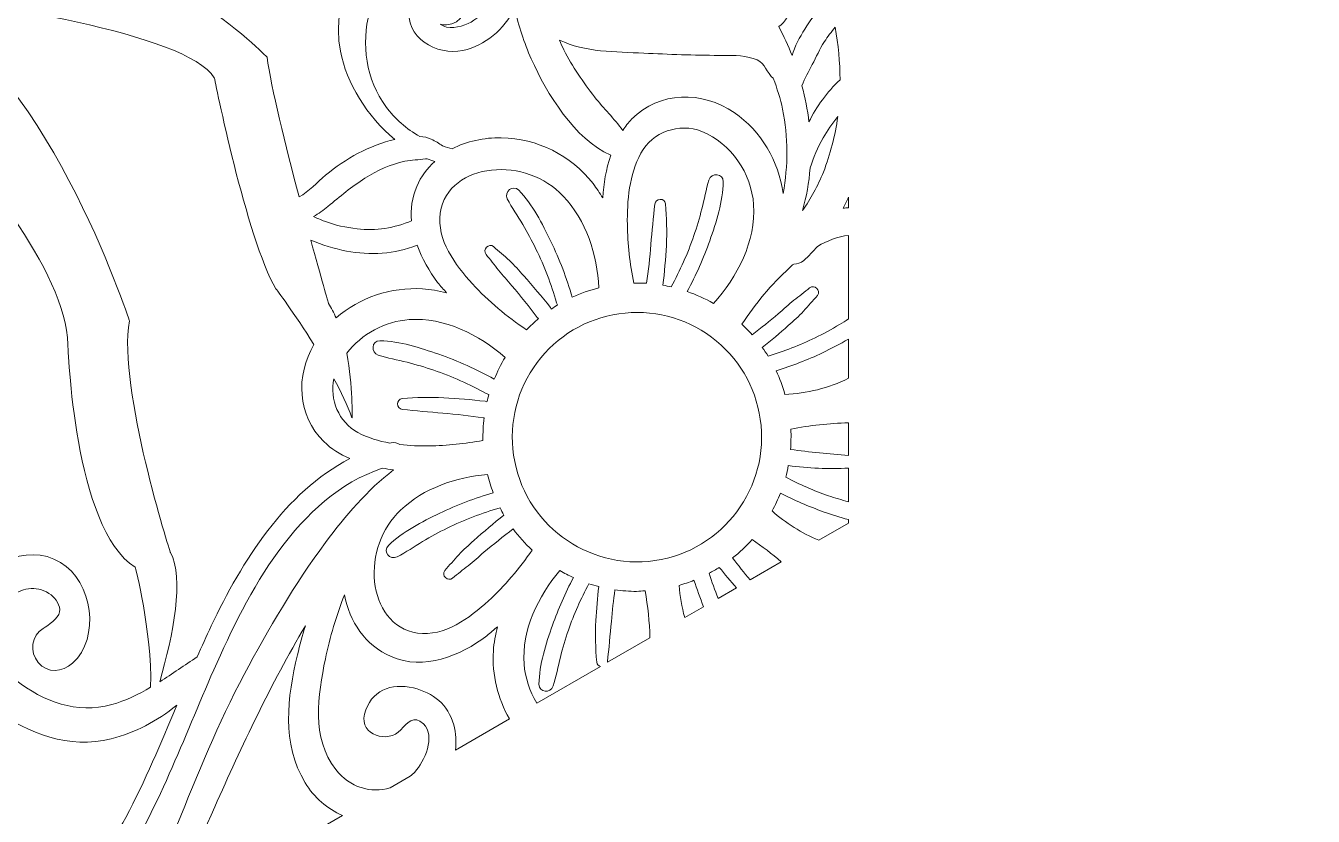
# Model space of a CAD drawing. Extents: x 7 to 992, y -718 to -282.
# Drawn here: x 172 to 256, y -463.7 to -412.1 of the extents above; entities that cross this region are included whole.
import ezdxf

# ---------------------------------------------------------------- set-up
doc = ezdxf.new("R2010")
doc.units = 0
doc.header["$MEASUREMENT"] = 0
doc.layers.add('Layer 1', color=7, linetype='Continuous')

msp = doc.modelspace()

# ---------------------------------------------------------------- linework, layer by layer
at = {"layer": 'Layer 1', "lineweight": 0}
for points, knots in [([(515.444, -282.485), (515.444, -282.485), (265.444, -282.485), (265.444, -282.485), (265.444, -282.485), (259.139, -282.485), (259.139, -282.485), (259.139, -282.485), (27.261, -282.485), (27.261, -282.485), (27.261, -282.485), (27.261, -282.863), (27.261, -282.863), (27.261, -282.863), (25.9, -282.863), (25.9, -282.863), (25.9, -282.863), (24.898, -282.863), (24.898, -282.863), (24.898, -282.863), (7.489, -306.853), (7.489, -306.853), (7.489, -306.853), (7.489, -496.33), (7.489, -496.33), (7.489, -496.33), (24.898, -524.256), (24.898, -524.256), (24.898, -524.256), (25.039, -524.256), (25.039, -524.256), (25.039, -524.256), (25.9, -525.977), (25.9, -525.977), (25.9, -525.977), (34.578, -543.332), (34.578, -543.332), (34.578, -543.332), (85.476, -645.118), (85.476, -645.118), (85.476, -645.118), (85.476, -693.393), (85.476, -693.393), (85.476, -693.602), (85.486, -693.809), (85.492, -694.016), (85.35, -694.597), (85.266, -695.2), (85.266, -695.825), (85.266, -695.825), (85.266, -710.022), (85.266, -710.022), (85.266, -714.223), (88.671, -717.628), (92.872, -717.628), (92.872, -717.628), (107.069, -717.628), (107.069, -717.628), (107.484, -717.628), (107.889, -717.586), (108.286, -717.521), (108.736, -717.547), (109.188, -717.561), (109.644, -717.561), (109.644, -717.561), (182.159, -717.561), (182.159, -717.561), (182.563, -717.561), (182.965, -717.551), (183.365, -717.531), (183.743, -717.589), (184.126, -717.628), (184.52, -717.628), (184.52, -717.628), (198.717, -717.628), (198.717, -717.628), (202.917, -717.628), (206.322, -714.223), (206.322, -710.022), (206.322, -710.022), (206.322, -695.825), (206.322, -695.825), (206.322, -695.534), (206.302, -695.248), (206.271, -694.965), (206.303, -694.465), (206.325, -693.962), (206.326, -693.453), (206.326, -693.453), (206.326, -645.118), (206.326, -645.118), (206.326, -645.118), (257.204, -543.332), (257.204, -543.332), (257.204, -543.332), (259.139, -539.46), (259.139, -539.46), (259.139, -539.46), (266.763, -524.209), (266.763, -524.209), (266.763, -524.209), (266.763, -645.118), (266.763, -645.118), (266.763, -645.118), (363.469, -645.118), (363.469, -645.118), (363.737, -645.117), (364.003, -645.104), (364.27, -645.096), (364.76, -645.195), (365.268, -645.248), (365.787, -645.248), (365.787, -645.248), (379.984, -645.248), (379.984, -645.248), (384.185, -645.248), (387.59, -641.843), (387.59, -637.643), (387.59, -637.643), (387.59, -623.445), (387.59, -623.445), (387.59, -623.12), (387.563, -622.802), (387.523, -622.487), (387.556, -621.959), (387.579, -621.428), (387.578, -620.891), (387.578, -620.891), (387.578, -584.634), (387.578, -584.634), (387.578, -584.634), (508.12, -524.362), (508.12, -524.362), (508.12, -524.362), (508.12, -717.561), (508.12, -717.561), (508.12, -717.561), (544.378, -717.561), (544.378, -717.561), (545.281, -717.563), (546.172, -717.512), (547.049, -717.417), (547.049, -717.417), (560.83, -717.417), (560.83, -717.417), (565.03, -717.417), (568.436, -714.012), (568.436, -709.811), (568.436, -709.811), (568.436, -696.131), (568.436, -696.131), (568.534, -695.251), (568.591, -694.358), (568.593, -693.453), (568.593, -693.453), (568.593, -645.118), (568.593, -645.118), (568.593, -645.118), (689.443, -645.118), (689.443, -645.118), (689.443, -645.118), (689.443, -693.393), (689.443, -693.393), (689.443, -693.594), (689.453, -693.791), (689.458, -693.99), (689.345, -694.514), (689.28, -695.056), (689.28, -695.614), (689.28, -695.614), (689.28, -709.811), (689.28, -709.811), (689.28, -714.012), (692.686, -717.417), (696.886, -717.417), (696.886, -717.417), (710.981, -717.417), (710.981, -717.417), (711.845, -717.511), (712.722, -717.561), (713.611, -717.561), (713.611, -717.561), (749.903, -717.561), (749.903, -717.561), (749.903, -717.561), (749.903, -524.209), (749.903, -524.209), (749.903, -524.209), (870.731, -584.622), (870.731, -584.622), (870.731, -584.622), (870.731, -620.95), (870.731, -620.95), (870.731, -621.353), (870.741, -621.753), (870.761, -622.151), (870.71, -622.506), (870.675, -622.865), (870.675, -623.233), (870.675, -623.233), (870.675, -637.431), (870.675, -637.431), (870.675, -641.632), (874.08, -645.036), (878.28, -645.036), (878.28, -645.036), (892.478, -645.036), (892.478, -645.036), (892.583, -645.036), (892.687, -645.025), (892.791, -645.02), (893.486, -645.081), (894.188, -645.118), (894.898, -645.118), (894.898, -645.118), (991.581, -645.118), (991.581, -645.118), (991.581, -645.118), (991.581, -282.485), (991.581, -282.485), (991.581, -282.485), (515.444, -282.485), (515.444, -282.485)], [0, 0, 0, 0, 1, 1, 1, 2, 2, 2, 3, 3, 3, 4, 4, 4, 5, 5, 5, 6, 6, 6, 7, 7, 7, 8, 8, 8, 9, 9, 9, 10, 10, 10, 11, 11, 11, 12, 12, 12, 13, 13, 13, 14, 14, 14, 15, 15, 15, 16, 16, 16, 17, 17, 17, 18, 18, 18, 19, 19, 19, 20, 20, 20, 21, 21, 21, 22, 22, 22, 23, 23, 23, 24, 24, 24, 25, 25, 25, 26, 26, 26, 27, 27, 27, 28, 28, 28, 29, 29, 29, 30, 30, 30, 31, 31, 31, 32, 32, 32, 33, 33, 33, 34, 34, 34, 35, 35, 35, 36, 36, 36, 37, 37, 37, 38, 38, 38, 39, 39, 39, 40, 40, 40, 41, 41, 41, 42, 42, 42, 43, 43, 43, 44, 44, 44, 45, 45, 45, 46, 46, 46, 47, 47, 47, 48, 48, 48, 49, 49, 49, 50, 50, 50, 51, 51, 51, 52, 52, 52, 53, 53, 53, 54, 54, 54, 55, 55, 55, 56, 56, 56, 57, 57, 57, 58, 58, 58, 59, 59, 59, 60, 60, 60, 61, 61, 61, 62, 62, 62, 63, 63, 63, 64, 64, 64, 65, 65, 65, 66, 66, 66, 67, 67, 67, 68, 68, 68, 69, 69, 69, 70, 70, 70, 71, 71, 71, 72, 72, 72, 73, 73, 73, 74, 74, 74, 74]), ([(181.568, -405.75), (185.562, -405.773), (190.974, -403.989), (192.043, -399.661), (197.436, -399.694), (202.093, -397.724), (206.196, -394.709), (205.62, -395.663), (205.114, -396.666), (204.693, -397.742), (203.736, -400.186), (203.235, -402.813), (203.216, -405.44), (203.131, -405.351), (203.054, -405.257), (202.96, -405.173), (201.344, -403.727), (199.175, -403.71), (197.294, -404.668), (194.077, -406.305), (191.816, -410.179), (192.52, -413.817), (192.916, -415.864), (194.257, -418.081), (196.068, -419.563), (194.42, -419.96), (192.855, -420.817), (191.553, -421.895), (190.998, -422.355), (190.474, -422.978), (189.821, -423.313), (188.928, -419.946), (188.003, -416.208), (187.73, -414.205), (187.73, -414.205), (180.51, -406.625), (167.824, -404.088), (168.002, -403.391), (168.143, -402.684), (168.246, -401.972), (172.185, -404.427), (176.99, -405.724), (181.568, -405.75)], [0, 0, 0, 0, 1, 1, 1, 2, 2, 2, 3, 3, 3, 4, 4, 4, 5, 5, 5, 6, 6, 6, 7, 7, 7, 8, 8, 8, 9, 9, 9, 10, 10, 10, 11, 11, 11, 12, 12, 12, 13, 13, 13, 14, 14, 14, 14]), ([(209.013, -422.452), (207.563, -420.599), (205.381, -419.498), (203.024, -419.461), (201.895, -419.444), (200.774, -419.682), (199.812, -420.187), (199.606, -420.124), (199.401, -420.056), (199.196, -419.992), (198.969, -419.823), (198.718, -419.68), (198.455, -419.549), (198.226, -419.435), (197.968, -419.391), (197.705, -419.372), (196.842, -418.888), (196.074, -418.222), (195.49, -417.427), (194.211, -415.688), (193.855, -413.33), (194.425, -411.258), (194.982, -409.232), (196.337, -407.379), (198.271, -406.486), (199.315, -406.003), (200.464, -405.893), (201.433, -406.592), (202.19, -407.139), (202.846, -408.203), (202.794, -409.159), (202.731, -410.349), (201.92, -411.505), (200.854, -412.009), (200.312, -412.266), (199.551, -412.41), (199.025, -412.053), (199.158, -412.085), (199.3, -412.104), (199.458, -412.095), (200.42, -412.037), (200.959, -411.017), (200.649, -410.146), (199.94, -408.158), (197.303, -409.304), (197.023, -410.935), (196.682, -412.916), (198.783, -414.128), (200.523, -413.762), (201.968, -413.457), (203.212, -412.367), (203.889, -411.048), (204.164, -412.16), (204.512, -413.254), (204.982, -414.309), (206.007, -416.602), (207.793, -419.526), (210.167, -420.601), (209.861, -421.508), (209.706, -422.474), (209.645, -423.384), (209.452, -423.062), (209.246, -422.749), (209.013, -422.452)], [0, 0, 0, 0, 1, 1, 1, 2, 2, 2, 3, 3, 3, 4, 4, 4, 5, 5, 5, 6, 6, 6, 7, 7, 7, 8, 8, 8, 9, 9, 9, 10, 10, 10, 11, 11, 11, 12, 12, 12, 13, 13, 13, 14, 14, 14, 15, 15, 15, 16, 16, 16, 17, 17, 17, 18, 18, 18, 19, 19, 19, 20, 20, 20, 21, 21, 21, 21]), ([(224.01, -410.797), (223.573, -411.288), (223.174, -411.807), (222.836, -412.372), (222.52, -412.898), (222.17, -413.495), (222.008, -414.092), (222.008, -414.092), (222.007, -414.099), (222.007, -414.099), (221.753, -413.456), (221.469, -412.821), (221.143, -412.203), (221.609, -411.913), (221.821, -411.294), (222.012, -410.81), (222.224, -410.27), (222.437, -409.73), (222.648, -409.19), (222.852, -408.673), (223.052, -408.156), (223.247, -407.638), (223.71, -408.531), (224.077, -409.458), (224.366, -410.409), (224.244, -410.536), (224.127, -410.667), (224.01, -410.797)], [0, 0, 0, 0, 1, 1, 1, 2, 2, 2, 3, 3, 3, 4, 4, 4, 5, 5, 5, 6, 6, 6, 7, 7, 7, 8, 8, 8, 9, 9, 9, 9]), ([(184.288, -415.543), (184.288, -415.543), (186.392, -426.062), (188.305, -429.313), (188.305, -429.313), (189.515, -430.909), (190.796, -432.954), (189.598, -434.996), (189.693, -437.566), (191.44, -439.29), (191.921, -439.764), (192.502, -440.123), (193.129, -440.401), (188.889, -442.606), (186.108, -447.081), (184.088, -451.322), (183.769, -451.991), (183.467, -452.667), (183.17, -453.344), (182.348, -453.871), (181.547, -454.442), (180.722, -454.966), (181.604, -451.897), (182.35, -448.181), (181.419, -446.527), (181.419, -446.527), (177.976, -435.817), (178.742, -431.417), (178.742, -431.417), (173.05, -413.843), (164.29, -410.755), (164.488, -410.552), (164.674, -410.34), (164.857, -410.125), (168.749, -410.627), (182.485, -412.592), (184.288, -415.543)], [0, 0, 0, 0, 1, 1, 1, 2, 2, 2, 3, 3, 3, 4, 4, 4, 5, 5, 5, 6, 6, 6, 7, 7, 7, 8, 8, 8, 9, 9, 9, 10, 10, 10, 11, 11, 11, 12, 12, 12, 12]), ([(223.994, -416.975), (223.648, -417.424), (223.366, -417.919), (223.112, -418.427), (223.018, -417.632), (222.865, -416.842), (222.655, -416.06), (222.843, -415.58), (223.074, -415.139), (223.321, -414.687), (223.603, -414.17), (223.787, -413.698), (224.125, -413.182), (224.334, -412.862), (224.585, -412.528), (224.821, -412.248), (225.033, -413.373), (225.134, -414.524), (225.14, -415.688), (224.706, -416.064), (224.339, -416.524), (223.994, -416.975)], [0, 0, 0, 0, 1, 1, 1, 2, 2, 2, 3, 3, 3, 4, 4, 4, 5, 5, 5, 6, 6, 6, 7, 7, 7, 7]), ([(219.479, -414.285), (220.206, -414.514), (220.224, -414.92), (220.645, -415.463), (220.645, -415.463), (220.784, -415.578), (220.784, -415.578), (221.032, -416.231), (221.244, -416.901), (221.389, -417.602), (221.762, -419.409), (221.753, -421.278), (221.428, -423.095), (221.131, -420.996), (220.008, -419.033), (218.231, -417.815), (216.141, -416.384), (213.358, -416.402), (211.534, -418.252), (211.316, -418.473), (211.129, -418.72), (210.955, -418.978), (210.393, -418.212), (209.71, -417.548), (209.117, -416.793), (208.356, -415.825), (207.667, -414.822), (207.107, -413.723), (207.002, -413.517), (206.925, -413.298), (206.829, -413.087), (208.472, -413.875), (210.498, -413.853), (212.325, -413.937), (213.963, -414.013), (215.599, -414.079), (217.239, -414.084), (217.985, -414.086), (218.758, -414.057), (219.479, -414.285)], [0, 0, 0, 0, 1, 1, 1, 2, 2, 2, 3, 3, 3, 4, 4, 4, 5, 5, 5, 6, 6, 6, 7, 7, 7, 8, 8, 8, 9, 9, 9, 10, 10, 10, 11, 11, 11, 12, 12, 12, 13, 13, 13, 13]), ([(155.417, -471.974), (154.118, -470.718), (152.172, -470.507), (150.54, -471.243), (149.61, -471.662), (148.814, -472.336), (148.243, -473.184), (148.081, -473.422), (147.945, -473.658), (147.829, -473.895), (147.713, -473.658), (147.577, -473.422), (147.416, -473.184), (146.845, -472.336), (146.048, -471.662), (145.118, -471.243), (143.485, -470.507), (141.54, -470.718), (140.241, -471.974), (141.136, -468.197), (139.496, -463.827), (136.415, -461.427), (134.274, -459.759), (131.517, -459.245), (129.054, -460.538), (126.778, -461.731), (125.043, -464.469), (125.843, -467.081), (126.479, -469.153), (129.515, -470.421), (130.89, -468.245), (131.304, -467.592), (130.988, -466.754), (131.332, -466.132), (131.732, -465.408), (132.781, -465.552), (133.429, -465.809), (134.258, -466.138), (134.8, -466.871), (135.029, -467.715), (135.517, -469.507), (134.807, -471.795), (133.267, -472.878), (131.51, -474.112), (128.499, -473.686), (126.568, -473.108), (122.119, -471.777), (119.248, -467.706), (117.153, -463.81), (115.881, -461.445), (114.855, -458.972), (113.827, -456.499), (113.942, -456.592), (114.067, -456.672), (114.187, -456.761), (114.27, -457.018), (114.352, -457.266), (114.43, -457.498), (114.392, -457.294), (114.363, -457.082), (114.336, -456.871), (115.484, -457.706), (116.758, -458.358), (118.096, -458.682), (120.894, -459.358), (123.445, -458.38), (125.712, -456.755), (126.852, -455.937), (127.661, -454.987), (127.924, -453.581), (128.168, -452.269), (128.048, -450.904), (127.542, -449.667), (126.606, -447.385), (123.708, -445.821), (121.407, -447.172), (119.319, -448.399), (118.789, -452.136), (120.629, -453.749), (121.304, -454.34), (122.247, -454.437), (122.872, -453.699), (123.434, -453.034), (123.317, -451.949), (122.548, -451.478), (122.198, -451.265), (121.556, -450.844), (121.47, -450.398), (121.395, -450.005), (121.731, -449.515), (122.018, -449.299), (122.826, -448.691), (123.847, -448.758), (124.624, -449.386), (125.418, -450.027), (125.723, -451.108), (125.721, -452.094), (125.719, -453.334), (125.299, -454.113), (124.328, -454.862), (122.509, -456.264), (120.36, -457.081), (118.071, -456.454), (116.657, -456.066), (115.429, -455.309), (114.226, -454.504), (114.3, -451.011), (115.235, -447.483), (115.235, -447.483), (119.251, -444.997), (119.633, -432.948), (119.633, -432.948), (119.76, -428.136), (125.668, -421.065), (129.649, -416.833), (129.315, -417.42), (129.021, -418.025), (128.812, -418.67), (127.982, -421.244), (127.493, -423.896), (127.14, -426.574), (126.544, -431.077), (127.144, -435.421), (128.776, -439.653), (130.364, -443.771), (132.435, -448.1), (135.695, -451.177), (138.752, -454.062), (142.085, -454.957), (145.94, -455.319), (145.991, -455.414), (146.085, -455.484), (146.225, -455.477), (146.547, -455.459), (146.865, -455.44), (147.18, -455.419), (147.495, -455.44), (147.812, -455.459), (148.134, -455.477), (148.273, -455.484), (148.368, -455.414), (148.418, -455.319), (152.274, -454.957), (155.606, -454.062), (158.663, -451.177), (161.924, -448.1), (163.995, -443.771), (165.582, -439.653), (167.215, -435.421), (167.814, -431.077), (167.219, -426.574), (166.866, -423.896), (166.377, -421.244), (165.546, -418.67), (165.338, -418.025), (165.043, -417.42), (164.71, -416.833), (168.691, -421.065), (174.599, -428.136), (174.726, -432.948), (174.726, -432.948), (175.108, -444.997), (179.124, -447.483), (179.124, -447.483), (180.212, -451.588), (180.132, -455.325), (179.332, -455.796), (178.499, -456.203), (177.587, -456.454), (175.298, -457.081), (173.149, -456.264), (171.331, -454.862), (170.359, -454.113), (169.94, -453.334), (169.937, -452.094), (169.935, -451.108), (170.241, -450.027), (171.034, -449.386), (171.812, -448.758), (172.832, -448.691), (173.64, -449.299), (173.928, -449.515), (174.264, -450.005), (174.188, -450.398), (174.102, -450.844), (173.46, -451.265), (173.11, -451.478), (172.341, -451.949), (172.224, -453.034), (172.786, -453.699), (173.411, -454.437), (174.355, -454.34), (175.029, -453.749), (176.869, -452.136), (176.339, -448.399), (174.251, -447.172), (171.95, -445.821), (169.052, -447.385), (168.117, -449.667), (167.61, -450.904), (167.49, -452.269), (167.735, -453.581), (167.997, -454.987), (168.806, -455.937), (169.946, -456.755), (172.213, -458.38), (174.764, -459.358), (177.562, -458.682), (179.099, -458.31), (180.56, -457.52), (181.831, -456.499), (180.803, -458.972), (179.777, -461.445), (178.505, -463.81), (176.41, -467.706), (173.54, -471.777), (169.09, -473.108), (167.16, -473.686), (164.148, -474.112), (162.391, -472.878), (160.851, -471.795), (160.142, -469.507), (160.629, -467.715), (160.858, -466.871), (161.4, -466.138), (162.23, -465.809), (162.877, -465.552), (163.926, -465.408), (164.326, -466.132), (164.669, -466.754), (164.355, -467.592), (164.768, -468.245), (166.144, -470.421), (169.179, -469.153), (169.815, -467.081), (170.616, -464.469), (168.88, -461.731), (166.605, -460.538), (164.141, -459.245), (161.384, -459.759), (159.243, -461.427), (156.162, -463.827), (154.523, -468.197), (155.417, -471.974)], [0, 0, 0, 0, 1, 1, 1, 2, 2, 2, 3, 3, 3, 4, 4, 4, 5, 5, 5, 6, 6, 6, 7, 7, 7, 8, 8, 8, 9, 9, 9, 10, 10, 10, 11, 11, 11, 12, 12, 12, 13, 13, 13, 14, 14, 14, 15, 15, 15, 16, 16, 16, 17, 17, 17, 18, 18, 18, 19, 19, 19, 20, 20, 20, 21, 21, 21, 22, 22, 22, 23, 23, 23, 24, 24, 24, 25, 25, 25, 26, 26, 26, 27, 27, 27, 28, 28, 28, 29, 29, 29, 30, 30, 30, 31, 31, 31, 32, 32, 32, 33, 33, 33, 34, 34, 34, 35, 35, 35, 36, 36, 36, 37, 37, 37, 38, 38, 38, 39, 39, 39, 40, 40, 40, 41, 41, 41, 42, 42, 42, 43, 43, 43, 44, 44, 44, 45, 45, 45, 46, 46, 46, 47, 47, 47, 48, 48, 48, 49, 49, 49, 50, 50, 50, 51, 51, 51, 52, 52, 52, 53, 53, 53, 54, 54, 54, 55, 55, 55, 56, 56, 56, 57, 57, 57, 58, 58, 58, 59, 59, 59, 60, 60, 60, 61, 61, 61, 62, 62, 62, 63, 63, 63, 64, 64, 64, 65, 65, 65, 66, 66, 66, 67, 67, 67, 68, 68, 68, 69, 69, 69, 70, 70, 70, 71, 71, 71, 72, 72, 72, 73, 73, 73, 74, 74, 74, 75, 75, 75, 76, 76, 76, 77, 77, 77, 78, 78, 78, 79, 79, 79, 80, 80, 80, 81, 81, 81, 81]), ([(216.584, -422.216), (216.386, -422.835), (216.278, -423.476), (216.116, -424.105), (215.964, -424.692), (215.794, -425.274), (215.598, -425.848), (215.202, -427.006), (214.698, -428.121), (214.109, -429.192), (213.934, -429.152), (213.758, -429.116), (213.581, -429.086), (213.677, -428.223), (213.753, -427.357), (213.8, -426.49), (213.849, -425.578), (213.821, -424.687), (213.747, -423.776), (213.714, -423.371), (213.083, -423.395), (213.044, -423.791), (212.955, -424.673), (212.864, -425.55), (212.792, -426.434), (212.723, -427.278), (212.625, -428.12), (212.509, -428.959), (212.232, -428.942), (211.952, -428.942), (211.672, -428.948), (211.424, -427.688), (211.274, -426.405), (211.255, -425.123), (211.232, -423.569), (211.378, -421.863), (212.131, -420.473), (212.888, -419.077), (214.645, -418.457), (216.113, -419.047), (218.032, -419.82), (219.356, -421.789), (219.499, -423.828), (219.664, -426.194), (218.435, -428.564), (216.873, -430.271), (216.326, -429.956), (215.756, -429.694), (215.168, -429.491), (215.738, -428.425), (216.237, -427.322), (216.635, -426.181), (217.061, -424.965), (217.497, -423.625), (217.516, -422.329), (217.524, -421.774), (216.743, -421.72), (216.584, -422.216)], [0, 0, 0, 0, 1, 1, 1, 2, 2, 2, 3, 3, 3, 4, 4, 4, 5, 5, 5, 6, 6, 6, 7, 7, 7, 8, 8, 8, 9, 9, 9, 10, 10, 10, 11, 11, 11, 12, 12, 12, 13, 13, 13, 14, 14, 14, 15, 15, 15, 16, 16, 16, 17, 17, 17, 18, 18, 18, 19, 19, 19, 19]), ([(224.991, -418.082), (224.82, -419.317), (224.511, -420.533), (224.055, -421.695), (223.692, -422.618), (223.219, -423.429), (222.695, -424.21), (222.949, -423.294), (223.114, -422.366), (223.186, -421.432), (223.397, -420.751), (223.675, -420.091), (224.031, -419.472), (224.312, -418.982), (224.637, -418.522), (224.991, -418.082)], [0, 0, 0, 0, 1, 1, 1, 2, 2, 2, 3, 3, 3, 4, 4, 4, 5, 5, 5, 5]), ([(197.167, -424.87), (196.051, -425.36), (194.836, -425.539), (193.614, -425.402), (192.888, -425.321), (192.172, -425.159), (191.485, -424.907), (191.241, -424.817), (191.002, -424.709), (190.764, -424.601), (191.097, -424.409), (191.41, -424.185), (191.706, -423.939), (192.483, -423.294), (193.269, -422.645), (194.123, -422.103), (194.917, -421.6), (195.805, -421.186), (196.729, -420.995), (197.178, -420.902), (197.628, -420.911), (198.077, -420.845), (198.077, -420.845), (198.183, -420.833), (198.183, -420.833), (198.345, -420.898), (198.511, -420.95), (198.677, -421.001), (198.196, -421.449), (197.787, -421.984), (197.502, -422.638), (197.186, -423.366), (197.104, -424.121), (197.167, -424.87)], [0, 0, 0, 0, 1, 1, 1, 2, 2, 2, 3, 3, 3, 4, 4, 4, 5, 5, 5, 6, 6, 6, 7, 7, 7, 8, 8, 8, 9, 9, 9, 10, 10, 10, 11, 11, 11, 11]), ([(203.418, -423.453), (203.714, -424.029), (204.09, -424.557), (204.42, -425.116), (204.73, -425.64), (205.023, -426.174), (205.29, -426.721), (205.841, -427.846), (206.285, -429.017), (206.63, -430.222), (206.63, -430.222), (206.705, -430.367), (206.705, -430.367), (206.562, -430.453), (206.426, -430.552), (206.287, -430.645), (206.287, -430.645), (206.228, -430.527), (206.228, -430.527), (205.669, -429.822), (205.088, -429.134), (204.488, -428.464), (204.185, -428.126), (203.885, -427.774), (203.55, -427.469), (203.211, -427.162), (202.866, -426.862), (202.518, -426.566), (202.211, -426.306), (201.776, -426.764), (202.027, -427.071), (202.303, -427.408), (202.574, -427.748), (202.84, -428.093), (203.113, -428.448), (203.426, -428.774), (203.717, -429.116), (204.291, -429.792), (204.844, -430.486), (205.377, -431.195), (205.377, -431.195), (205.459, -431.265), (205.459, -431.265), (205.185, -431.493), (204.923, -431.735), (204.673, -431.993), (203.392, -431.126), (202.174, -430.133), (201.14, -428.992), (200.025, -427.759), (198.788, -426.136), (199.041, -424.373), (199.288, -422.664), (200.77, -421.738), (202.38, -421.568), (204.102, -421.387), (205.87, -422.005), (207.066, -423.263), (208.572, -424.846), (209.29, -427.097), (209.4, -429.25), (208.794, -429.403), (208.21, -429.611), (207.651, -429.869), (207.29, -428.621), (206.828, -427.401), (206.263, -426.23), (205.704, -425.07), (205.067, -423.813), (204.163, -422.883), (203.779, -422.488), (203.176, -422.984), (203.418, -423.453)], [0, 0, 0, 0, 1, 1, 1, 2, 2, 2, 3, 3, 3, 4, 4, 4, 5, 5, 5, 6, 6, 6, 7, 7, 7, 8, 8, 8, 9, 9, 9, 10, 10, 10, 11, 11, 11, 12, 12, 12, 13, 13, 13, 14, 14, 14, 15, 15, 15, 16, 16, 16, 17, 17, 17, 18, 18, 18, 19, 19, 19, 20, 20, 20, 21, 21, 21, 22, 22, 22, 23, 23, 23, 24, 24, 24, 24]), ([(225.351, -424.063), (225.475, -423.83), (225.578, -423.585), (225.69, -423.346), (225.69, -423.346), (225.69, -424.027), (225.69, -424.027), (225.577, -424.042), (225.463, -424.041), (225.351, -424.063)], [0, 0, 0, 0, 1, 1, 1, 2, 2, 2, 3, 3, 3, 3]), ([(192.91, -426.85), (194.457, -427.145), (196.073, -427.057), (197.526, -426.468), (197.843, -427.345), (198.321, -428.179), (198.868, -428.899), (199.049, -429.138), (199.26, -429.356), (199.456, -429.584), (198.939, -429.453), (198.412, -429.354), (197.874, -429.32), (195.83, -429.187), (193.777, -429.884), (192.242, -431.218), (192.097, -430.884), (191.935, -430.563), (191.747, -430.27), (191.747, -430.27), (191.242, -428.528), (190.586, -426.145), (191.335, -426.451), (192.115, -426.698), (192.91, -426.85)], [0, 0, 0, 0, 1, 1, 1, 2, 2, 2, 3, 3, 3, 4, 4, 4, 5, 5, 5, 6, 6, 6, 7, 7, 7, 8, 8, 8, 8]), ([(225.111, -431.647), (224.587, -431.956), (224.053, -432.248), (223.507, -432.517), (222.519, -433), (221.491, -433.388), (220.441, -433.711), (220.322, -433.519), (220.197, -433.331), (220.065, -433.146), (220.641, -432.68), (221.212, -432.209), (221.763, -431.714), (222.101, -431.411), (222.453, -431.112), (222.758, -430.776), (223.065, -430.438), (223.365, -430.093), (223.661, -429.744), (223.921, -429.437), (223.463, -429.003), (223.156, -429.254), (222.819, -429.529), (222.479, -429.8), (222.134, -430.066), (221.779, -430.34), (221.453, -430.653), (221.111, -430.943), (220.555, -431.416), (219.979, -431.866), (219.399, -432.31), (219.189, -432.075), (218.965, -431.849), (218.731, -431.632), (219.621, -430.296), (220.647, -429.025), (221.833, -427.952), (221.925, -427.868), (222.023, -427.784), (222.119, -427.7), (222.347, -427.705), (222.578, -427.637), (222.774, -427.461), (223.091, -427.179), (223.39, -426.873), (223.673, -426.55), (224.304, -426.174), (224.982, -425.898), (225.69, -425.836), (225.69, -425.836), (225.69, -431.286), (225.69, -431.286), (225.498, -431.408), (225.307, -431.531), (225.111, -431.647)], [0, 0, 0, 0, 1, 1, 1, 2, 2, 2, 3, 3, 3, 4, 4, 4, 5, 5, 5, 6, 6, 6, 7, 7, 7, 8, 8, 8, 9, 9, 9, 10, 10, 10, 11, 11, 11, 12, 12, 12, 13, 13, 13, 14, 14, 14, 15, 15, 15, 16, 16, 16, 17, 17, 17, 18, 18, 18, 18]), ([(194.989, -433.643), (195.608, -433.841), (196.25, -433.949), (196.879, -434.111), (197.466, -434.263), (198.048, -434.433), (198.622, -434.629), (199.807, -435.034), (200.948, -435.55), (202.043, -436.157), (202.043, -436.157), (202.22, -436.213), (202.22, -436.213), (202.174, -436.373), (202.127, -436.534), (202.089, -436.696), (202.089, -436.696), (201.967, -436.656), (201.967, -436.656), (201.069, -436.553), (200.167, -436.476), (199.264, -436.427), (198.351, -436.378), (197.461, -436.406), (196.55, -436.48), (196.144, -436.513), (196.169, -437.144), (196.565, -437.184), (197.446, -437.272), (198.323, -437.363), (199.207, -437.435), (200.091, -437.508), (200.973, -437.607), (201.851, -437.732), (201.851, -437.732), (201.905, -437.728), (201.905, -437.728), (201.844, -438.218), (201.819, -438.714), (201.83, -439.213), (200.67, -439.426), (199.489, -439.551), (198.312, -439.569), (197.686, -439.578), (197.036, -439.557), (196.391, -439.483), (196.249, -439.369), (196.059, -439.311), (195.824, -439.37), (195.824, -439.37), (195.758, -439.389), (195.758, -439.389), (195.023, -439.257), (194.308, -439.042), (193.661, -438.692), (192.413, -438.016), (191.792, -436.538), (192.097, -435.183), (192.56, -436.045), (192.978, -436.915), (193.277, -437.729), (193.277, -437.729), (193.356, -435.685), (192.932, -433.521), (193.903, -432.263), (195.436, -431.435), (197.017, -431.325), (199.3, -431.165), (201.583, -432.307), (203.274, -433.79), (202.997, -434.247), (202.768, -434.725), (202.569, -435.212), (201.412, -434.572), (200.203, -434.028), (198.954, -433.592), (197.738, -433.167), (196.398, -432.731), (195.102, -432.711), (194.547, -432.704), (194.493, -433.485), (194.989, -433.643)], [0, 0, 0, 0, 1, 1, 1, 2, 2, 2, 3, 3, 3, 4, 4, 4, 5, 5, 5, 6, 6, 6, 7, 7, 7, 8, 8, 8, 9, 9, 9, 10, 10, 10, 11, 11, 11, 12, 12, 12, 13, 13, 13, 14, 14, 14, 15, 15, 15, 16, 16, 16, 17, 17, 17, 18, 18, 18, 19, 19, 19, 20, 20, 20, 21, 21, 21, 22, 22, 22, 23, 23, 23, 24, 24, 24, 25, 25, 25, 26, 26, 26, 27, 27, 27, 27]), ([(213.057, -447.053), (208.618, -447.698), (204.476, -444.614), (203.829, -440.173), (203.516, -438.022), (204.058, -435.878), (205.357, -434.135), (206.657, -432.392), (208.558, -431.259), (210.709, -430.946), (212.858, -430.632), (215.004, -431.175), (216.747, -432.475), (218.49, -433.774), (219.623, -435.675), (219.936, -437.826), (220.583, -442.267), (217.497, -446.406), (213.057, -447.053)], [0, 0, 0, 0, 1, 1, 1, 2, 2, 2, 3, 3, 3, 4, 4, 4, 5, 5, 5, 6, 6, 6, 6]), ([(221.541, -436.213), (221.389, -435.683), (221.204, -435.166), (220.97, -434.674), (222.003, -434.344), (223.02, -433.961), (223.997, -433.49), (224.556, -433.22), (225.135, -432.93), (225.69, -432.601), (225.69, -432.601), (225.69, -435.156), (225.69, -435.156), (224.407, -435.803), (222.956, -436.145), (221.541, -436.213)], [0, 0, 0, 0, 1, 1, 1, 2, 2, 2, 3, 3, 3, 4, 4, 4, 5, 5, 5, 5]), ([(223.794, -440.018), (223.162, -439.967), (222.534, -439.885), (221.905, -439.807), (221.94, -439.365), (221.952, -438.92), (221.928, -438.473), (223.167, -438.232), (224.43, -438.087), (225.69, -438.067), (225.69, -438.067), (225.69, -440.199), (225.69, -440.199), (225.058, -440.136), (224.428, -440.07), (223.794, -440.018)], [0, 0, 0, 0, 1, 1, 1, 2, 2, 2, 3, 3, 3, 4, 4, 4, 5, 5, 5, 5]), ([(160.258, -462.748), (162.645, -460.813), (166.173, -460.968), (167.897, -463.737), (168.58, -464.835), (169.048, -467.181), (167.502, -467.844), (166.874, -468.113), (166.007, -467.921), (165.712, -467.272), (165.391, -466.564), (165.662, -465.875), (165.079, -465.238), (163.857, -463.902), (161.44, -464.442), (160.329, -465.636), (159.214, -466.835), (159.017, -468.665), (159.331, -470.209), (159.672, -471.888), (160.698, -473.496), (162.248, -474.29), (164.025, -475.203), (166.5, -475.037), (168.402, -474.659), (172.52, -473.842), (175.624, -470.893), (177.878, -467.498), (180.606, -463.393), (182.278, -458.664), (184.255, -454.179), (186.481, -449.133), (189.696, -442.909), (195.252, -441.023), (195.501, -441.066), (195.749, -441.102), (195.996, -441.129), (194.267, -442.457), (192.843, -444.123), (191.547, -445.88), (189.544, -448.593), (187.815, -451.507), (186.236, -454.484), (184.542, -457.677), (183.211, -460.996), (181.848, -464.336), (180.748, -467.035), (179.048, -469.537), (176.893, -471.502), (174.724, -473.479), (172.136, -474.989), (169.316, -475.822), (166.692, -476.598), (163.51, -477.103), (160.885, -476.077), (155.127, -473.825), (156.151, -466.076), (160.258, -462.748)], [0, 0, 0, 0, 1, 1, 1, 2, 2, 2, 3, 3, 3, 4, 4, 4, 5, 5, 5, 6, 6, 6, 7, 7, 7, 8, 8, 8, 9, 9, 9, 10, 10, 10, 11, 11, 11, 12, 12, 12, 13, 13, 13, 14, 14, 14, 15, 15, 15, 16, 16, 16, 17, 17, 17, 18, 18, 18, 19, 19, 19, 19]), ([(224.379, -442.825), (223.419, -442.497), (222.497, -442.08), (221.597, -441.617), (221.664, -441.367), (221.716, -441.114), (221.764, -440.859), (222.421, -440.924), (223.078, -440.991), (223.737, -441.026), (224.394, -441.062), (225.041, -441.047), (225.69, -441.015), (225.69, -441.015), (225.69, -443.214), (225.69, -443.214), (225.251, -443.093), (224.811, -442.972), (224.379, -442.825)], [0, 0, 0, 0, 1, 1, 1, 2, 2, 2, 3, 3, 3, 4, 4, 4, 5, 5, 5, 6, 6, 6, 6]), ([(202.18, -449.683), (200.948, -450.798), (199.325, -452.036), (197.562, -451.782), (195.852, -451.536), (194.926, -450.054), (194.757, -448.443), (194.576, -446.721), (195.193, -444.954), (196.452, -443.757), (197.958, -442.325), (200.066, -441.607), (202.122, -441.445), (202.222, -441.849), (202.355, -442.239), (202.502, -442.623), (201.303, -442.978), (200.13, -443.421), (199.004, -443.964), (197.843, -444.523), (196.586, -445.161), (195.656, -446.064), (195.261, -446.448), (195.758, -447.051), (196.226, -446.81), (196.803, -446.513), (197.331, -446.137), (197.89, -445.807), (198.414, -445.497), (198.947, -445.205), (199.494, -444.937), (200.605, -444.393), (201.76, -443.956), (202.947, -443.613), (203.029, -443.771), (203.108, -443.932), (203.198, -444.085), (202.53, -444.619), (201.874, -445.168), (201.237, -445.739), (200.899, -446.043), (200.548, -446.342), (200.242, -446.678), (199.935, -447.016), (199.636, -447.361), (199.34, -447.709), (199.079, -448.017), (199.538, -448.451), (199.844, -448.2), (200.181, -447.924), (200.522, -447.653), (200.867, -447.388), (201.222, -447.114), (201.548, -446.801), (201.89, -446.51), (202.509, -445.985), (203.147, -445.481), (203.794, -444.99), (204.161, -445.485), (204.578, -445.945), (205.036, -446.37), (204.204, -447.571), (203.257, -448.708), (202.18, -449.683)], [0, 0, 0, 0, 1, 1, 1, 2, 2, 2, 3, 3, 3, 4, 4, 4, 5, 5, 5, 6, 6, 6, 7, 7, 7, 8, 8, 8, 9, 9, 9, 10, 10, 10, 11, 11, 11, 12, 12, 12, 13, 13, 13, 14, 14, 14, 15, 15, 15, 16, 16, 16, 17, 17, 17, 18, 18, 18, 19, 19, 19, 20, 20, 20, 21, 21, 21, 21]), ([(220.705, -443.816), (220.912, -443.437), (221.096, -443.05), (221.252, -442.652), (222.16, -443.109), (223.087, -443.526), (224.047, -443.862), (224.575, -444.047), (225.128, -444.227), (225.69, -444.377), (225.69, -444.377), (225.69, -444.605), (225.69, -444.605), (225.69, -444.605), (223.752, -445.725), (223.752, -445.725), (222.63, -445.269), (221.585, -444.594), (220.705, -443.816)], [0, 0, 0, 0, 1, 1, 1, 2, 2, 2, 3, 3, 3, 4, 4, 4, 5, 5, 5, 6, 6, 6, 6]), ([(218.123, -446.883), (218.578, -446.521), (219.007, -446.123), (219.399, -445.681), (220.059, -446.13), (220.699, -446.615), (221.307, -447.135), (221.307, -447.135), (219.266, -448.314), (219.266, -448.314), (218.871, -447.848), (218.498, -447.365), (218.123, -446.883)], [0, 0, 0, 0, 1, 1, 1, 2, 2, 2, 3, 3, 3, 4, 4, 4, 4]), ([(206.846, -447.703), (207.135, -447.871), (207.431, -448.024), (207.734, -448.163), (207.208, -449.167), (206.74, -450.202), (206.365, -451.273), (205.941, -452.489), (205.504, -453.829), (205.485, -455.124), (205.477, -455.68), (206.258, -455.734), (206.417, -455.237), (206.615, -454.619), (206.723, -453.978), (206.885, -453.349), (207.036, -452.761), (207.206, -452.179), (207.402, -451.605), (207.762, -450.554), (208.221, -449.543), (208.741, -448.563), (208.954, -448.633), (209.171, -448.694), (209.388, -448.749), (209.312, -449.486), (209.241, -450.224), (209.201, -450.964), (209.151, -451.876), (209.179, -452.767), (209.253, -453.677), (209.266, -453.834), (209.369, -453.925), (209.492, -453.957), (209.492, -453.957), (205.349, -456.35), (205.349, -456.35), (204.877, -455.579), (204.577, -454.703), (204.514, -453.807), (204.359, -451.593), (205.428, -449.378), (206.846, -447.703)], [0, 0, 0, 0, 1, 1, 1, 2, 2, 2, 3, 3, 3, 4, 4, 4, 5, 5, 5, 6, 6, 6, 7, 7, 7, 8, 8, 8, 9, 9, 9, 10, 10, 10, 11, 11, 11, 12, 12, 12, 13, 13, 13, 14, 14, 14, 14]), ([(217.257, -447.5), (217.625, -447.948), (217.994, -448.393), (218.376, -448.828), (218.376, -448.828), (217.18, -449.518), (217.18, -449.518), (216.964, -448.981), (216.765, -448.437), (216.588, -447.885), (216.816, -447.765), (217.04, -447.638), (217.257, -447.5)], [0, 0, 0, 0, 1, 1, 1, 2, 2, 2, 3, 3, 3, 4, 4, 4, 4]), ([(216.235, -450.064), (216.235, -450.064), (215, -450.777), (215, -450.777), (214.807, -450.086), (214.686, -449.374), (214.632, -448.669), (214.962, -448.576), (215.285, -448.466), (215.601, -448.341), (215.791, -448.923), (216.005, -449.497), (216.235, -450.064)], [0, 0, 0, 0, 1, 1, 1, 2, 2, 2, 3, 3, 3, 4, 4, 4, 4]), ([(199.921, -457.771), (199.56, -456.464), (198.567, -455.665), (197.29, -455.366), (195.822, -455.021), (194.487, -455.524), (194.1, -457.08), (193.754, -458.466), (195.654, -459.007), (196.458, -458.103), (196.857, -457.656), (197.327, -457.09), (197.936, -457.701), (198.764, -458.533), (198.004, -460.168), (197.377, -460.857), (197.284, -460.959), (197.181, -461.033), (197.084, -461.122), (197.084, -461.122), (195.768, -461.881), (195.768, -461.881), (194.517, -462.263), (193.15, -461.871), (192.218, -460.689), (190.607, -458.646), (191.051, -455.835), (191.54, -453.473), (191.834, -452.053), (192.253, -450.644), (192.787, -449.284), (193.122, -451.022), (194.106, -452.573), (195.827, -453.321), (197.966, -454.251), (200.348, -453.277), (202.088, -451.956), (202.327, -451.775), (202.544, -451.563), (202.773, -451.368), (202.642, -451.885), (202.543, -452.412), (202.508, -452.95), (202.408, -454.499), (202.79, -456.052), (203.558, -457.383), (203.558, -457.383), (200.028, -459.421), (200.028, -459.421), (200.099, -458.88), (200.075, -458.325), (199.921, -457.771)], [0, 0, 0, 0, 1, 1, 1, 2, 2, 2, 3, 3, 3, 4, 4, 4, 5, 5, 5, 6, 6, 6, 7, 7, 7, 8, 8, 8, 9, 9, 9, 10, 10, 10, 11, 11, 11, 12, 12, 12, 13, 13, 13, 14, 14, 14, 15, 15, 15, 16, 16, 16, 17, 17, 17, 17]), ([(212.732, -452.086), (212.732, -452.086), (209.948, -453.694), (209.948, -453.694), (209.948, -453.694), (209.958, -453.663), (209.958, -453.663), (210.046, -452.781), (210.137, -451.904), (210.209, -451.02), (210.266, -450.33), (210.352, -449.643), (210.44, -448.956), (210.909, -449.024), (211.383, -449.063), (211.861, -449.063), (212.043, -449.063), (212.226, -449.033), (212.409, -449.023), (212.592, -450.035), (212.694, -451.06), (212.732, -452.086)], [0, 0, 0, 0, 1, 1, 1, 2, 2, 2, 3, 3, 3, 4, 4, 4, 5, 5, 5, 6, 6, 6, 7, 7, 7, 7]), ([(179.624, -470.947), (181.765, -468.626), (183.053, -465.991), (184.316, -463.134), (186.089, -459.125), (187.988, -455.109), (190.233, -451.314), (190.043, -451.934), (189.871, -452.561), (189.718, -453.195), (189.049, -455.967), (188.681, -458.994), (190.217, -461.552), (190.803, -462.529), (191.667, -463.251), (192.648, -463.683), (192.648, -463.683), (179.012, -471.555), (179.012, -471.555), (179.214, -471.35), (179.428, -471.16), (179.624, -470.947)], [0, 0, 0, 0, 1, 1, 1, 2, 2, 2, 3, 3, 3, 4, 4, 4, 5, 5, 5, 6, 6, 6, 7, 7, 7, 7])]:
    msp.add_open_spline(points, degree=3, knots=knots, dxfattribs=at)

doc.saveas('drawing.dxf')
